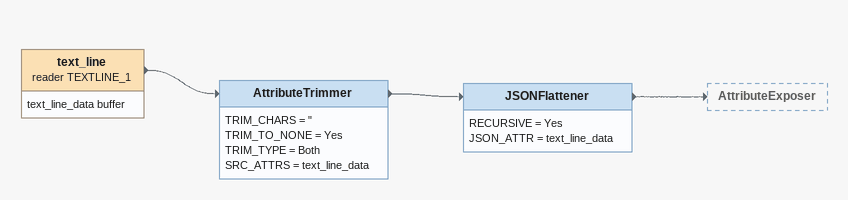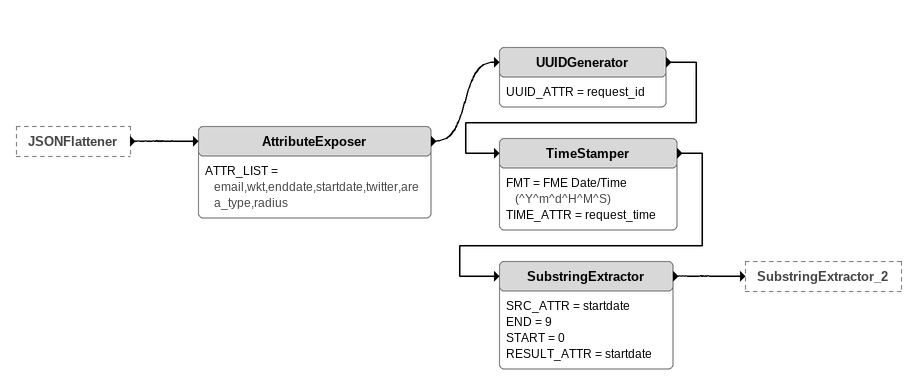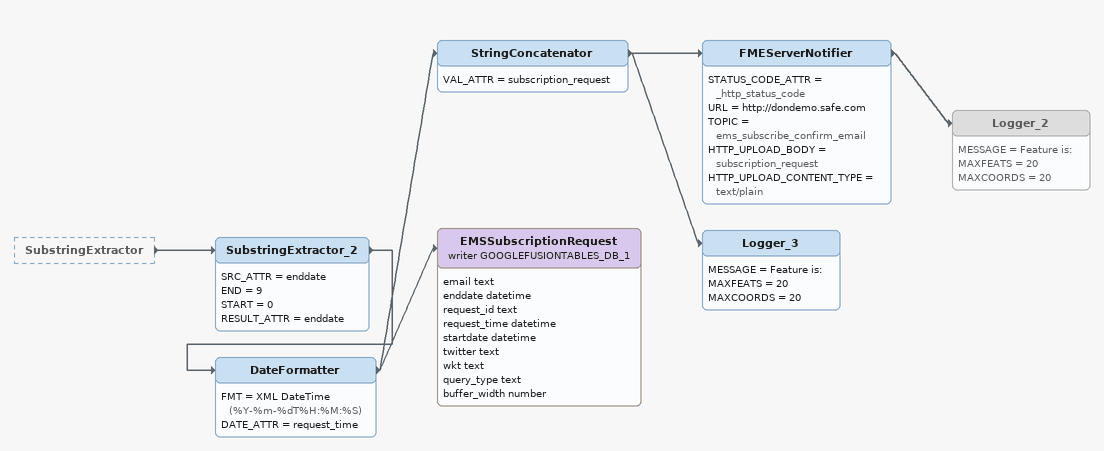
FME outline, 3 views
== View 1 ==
text_line (reader TEXTLINE_1)
    attributes: text_line_data buffer
    -> AttributeTrimmer
AttributeTrimmer
    TRIM_CHARS = "
    TRIM_TO_NONE = Yes
    TRIM_TYPE = Both
    SRC_ATTRS = text_line_data
    -> JSONFlattener
JSONFlattener
    RECURSIVE = Yes
    JSON_ATTR = text_line_data
    -> AttributeExposer

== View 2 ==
JSONFlattener [outside]
    -> AttributeExposer
AttributeExposer
    ATTR_LIST = email,wkt,enddate,startdate,twitter,area_type,radius
    -> UUIDGenerator
UUIDGenerator
    UUID_ATTR = request_id
    -> TimeStamper
TimeStamper
    FMT = FME Date/Time (^Y^m^d^H^M^S)
    TIME_ATTR = request_time
    -> SubstringExtractor
SubstringExtractor
    SRC_ATTR = startdate
    END = 9
    START = 0
    RESULT_ATTR = startdate
    -> SubstringExtractor_2

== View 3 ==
SubstringExtractor [outside]
    -> SubstringExtractor_2
SubstringExtractor_2
    SRC_ATTR = enddate
    END = 9
    START = 0
    RESULT_ATTR = enddate
    -> DateFormatter
DateFormatter
    FMT = XML DateTime (%Y-%m-%dT%H:%M:%S)
    DATE_ATTR = request_time
    -> StringConcatenator
    -> EMSSubscriptionRequest (writer GOOGLEFUSIONTABLES_DB_1)
StringConcatenator
    VAL_ATTR = subscription_request
    -> Logger_3
    -> FMEServerNotifier
FMEServerNotifier
    STATUS_CODE_ATTR = _http_status_code
    URL = http://dondemo.safe.com
    TOPIC = ems_subscribe_confirm_email
    HTTP_UPLOAD_BODY = subscription_request
    HTTP_UPLOAD_CONTENT_TYPE = text/plain
    -> Logger_2
Logger_2 [off]
    MESSAGE = Feature is:
    MAXFEATS = 20
    MAXCOORDS = 20
Logger_3
    MESSAGE = Feature is:
    MAXFEATS = 20
    MAXCOORDS = 20
EMSSubscriptionRequest (writer GOOGLEFUSIONTABLES_DB_1)
    attributes: email text, enddate datetime, request_id text, request_time datetime, startdate datetime, twitter text, wkt text, query_type text, buffer_width number
